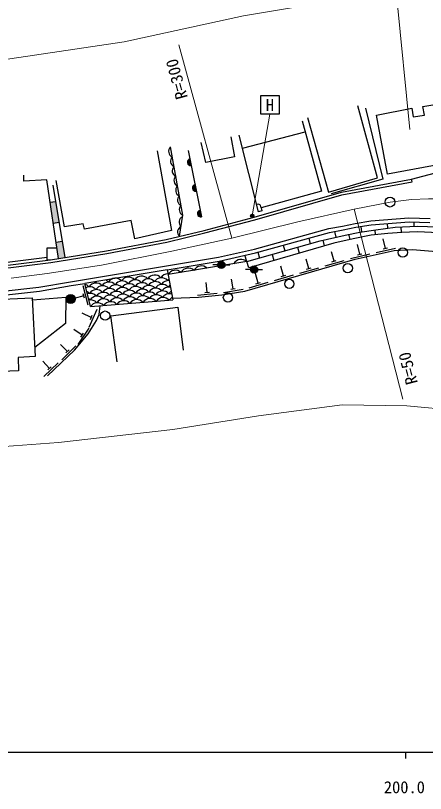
# Model space of a CAD drawing. Units: millimetres at full size, sheet at 1:1000; details may follow other scales. Extents: x 40000 to 680000, y 20000 to 380000.
# Drawn here: x 208787 to 271044, y 198715 to 316806 of the extents above; entities that cross this region are included whole.
import ezdxf
from ezdxf.enums import TextEntityAlignment as Align

# ---------------------------------------------------------------- set-up
doc = ezdxf.new("R2010")
doc.units = ezdxf.units.MM
doc.header["$LTSCALE"] = 1000
doc.linetypes.add('CHAIN', pattern=[18.5, 12, -1.5, 3.5, -1.5])
for name, color, linetype, lineweight in [('M-BGD', 7, 'Continuous', 25), ('M-BGD-EXST', 7, 'Continuous', 25), ('M-BMK', 2, 'CHAIN', 13), ('M-BMK-SRVR', 3, 'Continuous', 25), ('M-STR-HTXT', 7, 'Continuous', 13), ('M-TTL-BAND', 7, 'Continuous', 25)]:
    doc.layers.add(name, color=color, linetype=linetype, lineweight=lineweight)
doc.styles.add('ＭＳ ゴシック', font='')
doc.styles.get('ＭＳ ゴシック').set_extended_font_data('MS Gothic')

msp = doc.modelspace()

# ---------------------------------------------------------------- hatches: boundary and pattern name
at = {"layer": 'M-BGD'}
for points in [[(235280, 295039), (235473, 294058, -0.41421), (234886, 294452, -0.41421)], [(236048, 291136), (236241, 290155, -1)], [(214879, 288527), (214042, 288402), (214515, 285238), (215398, 285370)], [(236816, 287233), (237009, 286252, -1)], [(215859, 282573), (214935, 282421), (215311, 279902), (216272, 280060)], [(240598, 278946, -0.41421), (240048, 278396, -0.41421), (239498, 278946, -1)], [(245556, 278244, -0.41421), (245006, 277694, -0.41421), (244456, 278244, -1)], [(217859, 273775, -0.41421), (217159, 273075, -0.41421), (216459, 273775, -1)]]:
    msp.add_hatch(color=256, dxfattribs=at).paths.add_polyline_path(points)
at = {"layer": 'M-BGD-EXST'}
msp.add_hatch(color=256, dxfattribs=at).paths.add_polyline_path([(244966, 286526, -1), (244527, 286287, -0.41421), (244627, 286626, -0.41421)])

# ---------------------------------------------------------------- linework, layer by layer
at = {"layer": 'M-BGD'}
for p, q in [((243249, 296656), (252769, 299132)), ((235029, 296316), (237009, 286252)), ((269014, 291584), (268940, 291978)), ((214465, 291044), (216272, 280060)), ((214879, 288527), (214042, 288402)), ((215398, 285370), (214515, 285238)), ((261217, 284785), (261342, 283965)), ((265215, 285218), (265303, 284525)), ((267292, 284710), (267332, 283867)), ((269259, 285463), (269290, 284804)), ((257222, 284020), (257426, 283155)), ((259377, 283594), (259535, 282785)), ((263319, 284268), (263434, 283517)), ((214935, 282421), (215859, 282573)), ((253313, 283011), (253550, 282171)), ((255479, 282697), (255684, 281829)), ((264960, 281459), (264626, 282922)), ((249458, 281944), (249701, 281083)), ((251626, 281627), (251881, 280722)), ((261060, 280570), (260727, 282032)), ((263564, 280833), (266489, 281501)), ((264619, 281381), (265301, 281537)), ((244226, 278494), (243628, 280410)), ((245603, 280877), (245852, 279995)), ((247776, 280539), (248041, 279604)), ((257172, 279502), (256758, 280944)), ((259665, 279943), (262589, 280611)), ((260719, 280492), (261401, 280647)), ((243927, 279452), (231961, 277472)), ((239498, 278946), (238748, 278946)), ((240598, 278946), (241348, 278946)), ((249482, 277296), (249069, 278737)), ((253327, 278399), (252913, 279841)), ((255813, 278800), (258697, 279628)), ((256836, 279406), (257508, 279599)), ((231824, 278204), (219286, 276136)), ((231824, 278204), (232681, 273625)), ((244456, 278244), (243706, 278244)), ((245638, 276192), (245224, 277634)), ((245556, 278244), (246306, 278244)), ((251968, 277697), (254852, 278524)), ((252991, 278302), (253664, 278496)), ((241817, 275303), (241577, 276784)), ((248123, 276593), (251007, 277421)), ((249146, 277199), (249819, 277392)), ((219812, 272854), (219072, 275761)), ((220180, 272627), (219286, 276136)), ((237889, 274805), (237744, 276298)), ((240385, 274766), (243346, 275248)), ((241472, 275247), (242163, 275359)), ((244278, 275490), (247162, 276318)), ((245301, 276096), (245974, 276289)), ((219151, 274234), (217698, 273863)), ((219238, 273894), (219065, 274573)), ((236425, 274361), (239411, 274652)), ((237541, 274771), (238238, 274839)), ((220180, 272627), (232681, 273625)), ((220296, 270990), (218930, 271610)), ((219950, 269500), (221189, 272232)), ((220152, 270671), (220441, 271309)), ((218285, 266880), (219991, 269348)), ((218891, 268284), (217657, 269137)), ((218692, 267996), (219090, 268572)), ((216663, 265828), (215597, 266883)), ((215821, 264551), (217931, 266683)), ((216417, 265579), (216909, 266077)), ((213956, 263246), (212921, 264331)), ((213078, 261993), (215249, 264064)), ((213703, 263004), (214210, 263487))]:
    msp.add_line(p, q, dxfattribs=at)
for points in [[(253148, 301354), (256336, 289984), (263777, 292169), (260791, 303102)], [(261941, 302738), (264574, 291987), (256742, 289742)], [(252299, 300833), (255254, 290140), (246071, 287613), (246189, 287177), (245704, 287019), (242739, 298655)], [(241494, 298390), (242055, 295382), (237698, 294509), (236986, 297527)], [(233675, 283297), (234192, 286495), (232298, 296888)], [(268940, 291978), (273336, 293146), (275301, 293530), (280515, 294457), (283717, 294926), (290004, 295521), (294273, 295893), (301456, 296046), (302347, 296329), (303535, 297304)], [(230306, 296256), (232469, 284169), (226888, 282935), (226330, 285690), (219234, 284370), (219065, 285165), (216241, 284708), (214937, 291782)], [(69252, 293023), (81799, 290975), (90157, 289777), (103376, 287862), (115571, 286125), (125477, 284520), (134703, 282876), (144237, 281310), (153660, 279783), (159342, 279126), (164701, 278517), (172493, 277653), (178586, 277483), (187012, 277173), (191131, 277161), (200049, 277699), (208071, 278549), (214141, 279304), (222652, 280704), (231741, 282428), (237548, 283804), (245150, 285803), (258364, 289590), (269014, 291584)], [(69305, 293420), (81860, 291370), (90214, 290173), (103432, 288258), (115632, 286520), (125545, 284914), (134770, 283271), (144302, 281705), (153715, 280179), (159387, 279523), (164746, 278915), (172520, 278052), (178599, 277883), (187020, 277572), (191120, 277561), (200016, 278097), (208025, 278946), (214084, 279700), (222583, 281098), (231657, 282819), (237451, 284192), (245044, 286189), (258272, 289979), (268940, 291978)], [(215311, 279902), (213527, 291852), (210045, 291686), (210045, 292564)], [(213614, 280096), (207491, 279317), (206998, 285258), (203485, 285192), (203122, 291679)], [(246071, 287613), (245972, 288015), (245674, 288179), (245425, 288115)], [(206454, 274918), (212323, 275575), (217156, 276393), (232912, 278991), (239608, 280113), (245062, 281350), (256358, 284476), (258447, 284848), (260365, 285260), (262747, 285627), (268545, 286079), (271774, 286006)], [(231824, 278204), (233011, 278399), (239724, 279524), (245208, 280768), (256491, 283890), (258563, 284259), (260474, 284670), (262816, 285031), (268561, 285478), (271732, 285407)], [(243927, 279452), (255068, 282600), (258853, 283492), (261075, 283924), (263513, 284298), (266443, 284670), (269768, 284826), (272921, 284714), (276236, 284343), (280127, 283643), (282148, 282804), (284508, 281346), (285950, 280068), (287297, 278557), (288137, 277332), (289127, 275724), (289632, 274684), (290332, 273335), (290496, 271990), (290496, 270553), (290473, 268827), (290279, 266655), (290175, 265816), (289996, 265068)], [(273082, 283820), (269773, 283949), (267457, 283877), (265343, 283712), (262812, 283454), (260055, 282901), (257151, 282256), (244226, 278494)], [(214063, 279697), (213614, 279697), (213614, 281528), (215069, 281528)], [(232632, 273887), (236575, 274074), (240129, 274421), (243616, 274988), (260382, 279799), (266281, 281145), (269060, 281274)], [(269060, 281274), (272123, 281058), (274182, 280858), (277577, 280206), (280209, 279433), (282522, 278395), (286700, 274485), (287109, 268564), (287011, 264610), (286789, 263010), (282188, 256794)], [(175966, 273426), (181557, 273375), (185699, 273352), (191561, 273497), (195706, 273616), (200428, 273904), (206507, 274320), (212406, 274980), (217255, 275801), (219286, 276136)], [(211342, 273674), (216413, 274049), (216392, 270061), (211717, 266389)], [(213664, 262137), (217722, 266010), (219840, 268473), (221063, 270501), (221478, 271417), (221630, 272743)], [(224223, 264234), (223245, 271237), (233429, 272556), (234242, 265993)]]:
    msp.add_lwpolyline(points, dxfattribs=at)
for points in [[(278810, 299688), (285724, 300528), (285885, 299447), (288000, 299628), (288351, 296157), (281185, 295231), (281109, 295640), (265268, 292729), (263585, 301665), (268967, 302733), (269154, 301411), (270891, 301691), (270637, 303016), (273068, 303390), (278532, 301251)], [(211327, 273959), (211787, 265024), (209194, 264902), (209220, 262892), (205187, 262702), (205158, 261119), (204971, 261133), (204512, 273633)]]:
    msp.add_lwpolyline(points, close=True, dxfattribs=at)
for centre, radius in [((267598, 280840), 700), ((240048, 278946), 550), ((245006, 278244), 550), ((259246, 278455), 700), ((250369, 276084), 700), ((217159, 273775), 700), ((241044, 274002), 700), ((222397, 271256), 700)]:
    msp.add_circle(centre, radius, dxfattribs=at)
for centre, radius, start, end in [((232939, 296178), 903, 134.18287, 246.47281), ((233208, 294702), 903, 134.18287, 246.47281), ((235377, 294548), 500, 101.12762, 281.12762), ((233477, 293226), 903, 134.18287, 246.47281), ((233746, 291751), 903, 134.18287, 246.47281), ((234015, 290275), 903, 134.18287, 246.47281), ((236144, 290645), 500, 101.12762, 281.12762), ((234284, 288799), 903, 134.18287, 246.47281), ((234552, 287323), 903, 134.18287, 246.47281), ((236912, 286743), 500, 101.12762, 281.12762), ((234531, 285438), 903, 114.67129, 226.96124), ((234291, 283957), 903, 114.67129, 226.96124), ((237017, 277548), 1250, 46.26483, 152.52503), ((243063, 278548), 1250, 46.26483, 152.52503), ((231923, 276323), 1250, 89.10887, 147.6921), ((233070, 276895), 1250, 46.26483, 152.52503), ((235043, 277222), 1250, 46.26483, 152.52503), ((219961, 275368), 1250, 41.43189, 53.31047), ((221955, 275527), 1250, 133.47778, 147.6921), ((222991, 275109), 1250, 41.43189, 147.6921), ((221955, 275527), 1250, 41.43189, 65.24987), ((223948, 275686), 1250, 41.43189, 147.6921), ((224985, 275268), 1250, 41.43189, 147.6921), ((225942, 275846), 1250, 41.43189, 147.6921), ((226978, 275427), 1250, 41.43189, 147.6921), ((227936, 276005), 1250, 41.43189, 147.6921), ((228972, 275586), 1250, 41.43189, 147.6921), ((229929, 276164), 1250, 41.43189, 147.6921), ((230009, 275167), 1250, 41.43189, 147.6921), ((230966, 275745), 1250, 41.43189, 147.6921), ((232002, 275326), 1250, 84.13696, 147.6921), ((232959, 275904), 1250, 134.25888, 147.6921), ((219004, 274790), 1250, 41.43189, 75.30877), ((220040, 274372), 1250, 41.43189, 117.96489), ((220997, 274949), 1250, 41.43189, 147.6921), ((221077, 273953), 1250, 41.43189, 147.6921), ((222034, 274531), 1250, 41.43189, 147.6921), ((223071, 274112), 1250, 41.43189, 147.6921), ((224028, 274690), 1250, 41.43189, 147.6921), ((225064, 274271), 1250, 41.43189, 147.6921), ((226021, 274849), 1250, 41.43189, 147.6921), ((227058, 274430), 1250, 41.43189, 147.6921), ((228015, 275008), 1250, 41.43189, 147.6921), ((228095, 274011), 1250, 41.43189, 147.6921), ((229052, 274589), 1250, 41.43189, 147.6921), ((230088, 274170), 1250, 41.43189, 147.6921), ((231045, 274748), 1250, 41.43189, 147.6921), ((232082, 274329), 1250, 79.0337, 147.6921), ((233039, 274907), 1250, 128.63879, 147.6921), ((219083, 273794), 1250, 41.43189, 65.99979), ((220120, 273375), 1250, 41.43189, 110.10308), ((221157, 272956), 1250, 41.43189, 147.6921), ((222114, 273534), 1250, 41.43189, 147.6921), ((223150, 273115), 1250, 41.43189, 147.6921), ((224107, 273693), 1250, 41.43189, 147.6921), ((225144, 273274), 1250, 41.43189, 147.6921), ((226101, 273852), 1250, 41.43189, 147.6921), ((226180, 272855), 1250, 41.43189, 147.6921), ((227138, 273433), 1250, 41.43189, 147.6921), ((228174, 273014), 1250, 41.43189, 147.6921), ((229131, 273592), 1250, 41.43189, 147.6921), ((230168, 273173), 1250, 41.43189, 147.6921), ((231125, 273751), 1250, 41.43189, 147.6921), ((231204, 272754), 1250, 41.43189, 147.6921), ((232161, 273332), 1250, 73.74342, 147.6921), ((233119, 273910), 1250, 123.29907, 147.6921), ((233198, 272913), 1250, 118.16048, 147.6921), ((219163, 272797), 1250, 41.43189, 55.28521), ((220200, 272378), 1250, 41.43189, 102.35048), ((221236, 271959), 1250, 41.43189, 147.6921), ((222193, 272537), 1250, 41.43189, 147.6921), ((223230, 272118), 1250, 41.43189, 147.6921), ((224187, 272696), 1250, 41.43189, 147.6921), ((225223, 272277), 1250, 41.43189, 147.6921), ((227217, 272436), 1250, 41.43189, 147.6921), ((229211, 272595), 1250, 41.43189, 147.6921)]:
    msp.add_arc(centre, radius, start, end, dxfattribs=at)
at = {"layer": 'M-BGD-EXST'}
msp.add_lwpolyline([(246021, 304650), (248833, 304650), (248833, 301837), (246021, 301837)], close=True, dxfattribs=at)
msp.add_circle((244747, 286407), 250, dxfattribs=at)
at = {"layer": 'M-BMK'}
msp.add_lwpolyline([(208102, 276928), (213579, 277656), (221832, 278926), (232517, 281022), (241616, 283000), (251643, 285476), (260207, 287407), (265662, 288490), (268908, 288884), (271498, 289000), (274996, 288942), (277949, 288634), (281647, 288114), (285709, 287090), (304449, 280705), (306911, 279923), (310270, 279084), (313454, 278582), (316924, 278160), (319393, 277893), (325608, 278016), (329481, 278284)], dxfattribs=at)
at = {"layer": 'M-BMK-SRVR'}
msp.add_circle((265662, 288490), 750, dxfattribs=at)
at = {"layer": 'M-STR-HTXT'}
for p, q in [((268687, 299517), (266470, 321628)), ((241616, 283000), (233574, 312348)), ((244747, 286407), (247427, 301837)), ((260207, 287407), (267614, 258564))]:
    msp.add_line(p, q, dxfattribs=at)
for points in [[(266567, 320652), (243404, 316783), (225264, 312823), (207934, 310224), (193561, 309054), (184172, 308611), (149614, 310577), (72731, 320290)], [(280401, 255793), (275848, 256836), (268232, 257559), (258407, 257720), (245664, 256036), (232675, 253981), (215295, 251967), (194736, 250460), (180888, 250066), (149573, 250982), (65289, 262497)]]:
    msp.add_lwpolyline(points, dxfattribs=at)
at = {"layer": 'M-TTL-BAND'}
for p, q in [((40000, 205000), (579000, 205000)), ((268000, 205000), (268000, 204000))]:
    msp.add_line(p, q, dxfattribs=at)

# ---------------------------------------------------------------- texts
at = {"layer": 'M-BGD-EXST', "style": 'ＭＳ ゴシック'}
msp.add_text('H', height=1833, dxfattribs=at).set_placement((247427, 303244), align=Align.MIDDLE_CENTER)
at = {"layer": 'M-STR-HTXT', "style": 'ＭＳ ゴシック'}
for s, rotation, p in [('R=300', 105.324, (234666, 307540)), ('R=50', 104.402, (269814, 263609))]:
    msp.add_text(s, height=1833, rotation=rotation, dxfattribs=at).set_placement(p, align=Align.BOTTOM_CENTER)
at = {"layer": 'M-TTL-BAND', "style": 'ＭＳ ゴシック'}
msp.add_text('200.0', height=1833, dxfattribs=at).set_placement((267844, 198195), align=Align.BOTTOM_CENTER)

doc.saveas('drawing.dxf')
